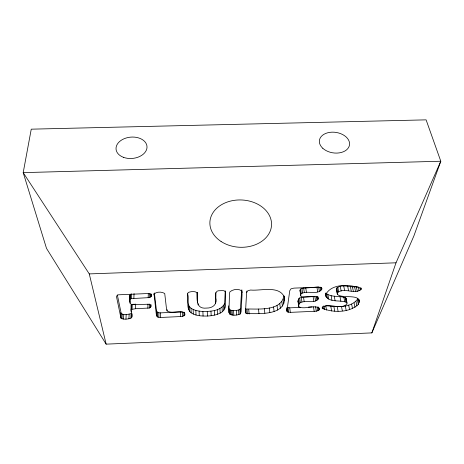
<?xml version="1.0" encoding="UTF-8"?>
<svg xmlns="http://www.w3.org/2000/svg" width="464" height="464" viewBox="0 0 464 464"><rect width="100%" height="100%" fill="white"/><g stroke="black" fill="none" stroke-linecap="round" stroke-linejoin="round"><path stroke-width="0.7" d="M153.978 293.48L156.409 315.236L157.586 317.005L160.538 317.486L182.549 316.454L184.707 315.201L184.927 314.169L184.504 312.904C179.237 310.074 172.254 314.122 167.098 310.938L167.098 309.61M160.538 317.486L160.579 312.869L182.474 311.849L182.549 316.454M158.845 317.405L158.885 312.788L156.832 311.657L156.467 310.607L154.367 292.941M157.586 317.005L157.638 312.382M246.686 291.079L245.531 311.535L245.659 312.823L246.251 313.577C258.5 313.525 286.439 316.216 284.444 296.49M156.409 315.236L156.467 310.607M156.78 316.28L156.832 311.657M150.342 307.557L150.997 306.025L150.626 305.109L148.619 304.216L134.885 304.633L132.141 304.575L130.691 304.071L130.053 303.073L129.665 300.196L130.071 299.234L131.353 298.625L149.692 297.581L151.281 296.345L151.015 294.559L150.15 293.956L147.627 293.544L118.227 294.82L116.615 296.015L116.516 296.769L121.017 318.275C123.958 319.876 127.815 319.122 130.889 318.188L131.886 317.011L131.95 315.097L130.952 310.068L131.306 309.482L135.546 308.705L149.333 308.021L150.342 307.557L150.394 304.889M150.719 297.082L150.783 293.718M150.893 306.872L151.026 304.686M151.281 296.345L151.322 294.327M151.386 295.429L151.409 294.083M215.522 296.693L215.603 292.558M215.754 302.023L215.928 293.103L216.932 291.27L218.422 290.76L223.172 290.592L224.617 291.032L225.371 291.914L225.591 293.329C224.837 299.86 227.94 309.645 220.197 313.084C216.27 315.108 211.833 315.804 207.466 316.042C201.927 316.146 195.947 315.972 191.145 312.864C185.559 308.461 189.039 300.121 187.613 294.188L187.816 293.132L188.552 292.349C191.174 291.479 194.642 290.945 196.991 292.685C196.968 300.631 196.359 309.204 206.59 308.079C212.872 308.229 217.761 304.14 215.511 297.378M149.333 308.021L149.414 304.019M149.692 297.581L149.773 293.544M147.865 308.224L147.952 304.222M148.19 297.795L148.277 293.753M225.243 290.835L224.617 303.7L224.907 308.305M241.889 289.925L242.051 294.773L241.112 311.269L240.166 313.995C237.075 315.34 232.65 315.967 229.663 314.029L228.949 312.533L228.52 305.817M325.467 293.254L325.658 296.044C329.939 303.125 340.245 299.529 346.73 302.476L346.985 304.048C339.897 310.66 329.15 301.896 322.097 307.789L322.306 308.34C333.355 312.84 349.195 312.922 358.347 304.372C363.254 292.349 341.411 299.553 337.328 294.182L336.47 289.6L336.864 287.9C343.18 283.4 350.807 288.306 357.5 286.427M135.546 308.705L135.708 304.03M133.87 298.346L134.044 293.625M132.078 309.094L132.257 304.419L134.328 304.187M131.886 317.011L132.014 313.699M131.353 298.625L131.538 293.903L130.268 294.512L129.862 295.481L129.665 300.196M130.952 310.068L131.144 305.393L132.257 304.419M130.889 318.188L131.074 313.554C128.018 314.488 124.172 315.242 121.249 313.635L117.334 294.866M131.213 311.97L131.266 310.636M131.306 309.482L131.492 304.807M128.928 318.838L129.125 314.203M129.752 301.501L129.862 295.481M130.071 299.234L130.268 294.512M130.053 303.073L130.164 300.382M125.964 319.11L126.173 314.476M123.546 319.104L123.772 314.464M121.957 318.861L122.189 314.221M120.541 317.26L120.779 312.614M121.017 318.275L121.249 313.635M241.669 290.122L240.456 308.293L240.822 312.864M325.815 293.033C331.308 297.905 339.549 295.295 345.837 297.94L346.602 302.105M298.845 306.895L297.981 301.235L298.671 298.845L299.674 297.958L303.52 297.221L314.836 296.473L317.654 297.117L318.339 298.839C314.099 304.622 304.558 299.031 299.332 303.415L298.63 305.793L298.845 306.895C305.051 309.604 312.713 304.993 318.855 307.719L319.313 309.442L318.849 310.23L316.286 311.211L290.336 312.365L287.471 311.941L286.88 311.234L286.543 308.635M153.955 294.831L154.123 293.979C156.774 291.554 161.785 291.601 164.726 293.503L166.53 309.088L167.098 310.938M246.251 313.577L245.862 309.012C257.416 308.734 281.016 311.756 283.997 295.806L284.589 300.405M246.802 292.407L247.84 290.69L250.659 290.023C260.548 291.166 279.838 284.821 284.612 297.807M371.85 332.897L396.018 262.804L440.8 161.234L426.109 119.857L31.256 129.172L23.2 172.631L46.51 248.391L106.146 344.143L371.85 332.897L413.882 235.95L440.8 161.234L23.2 172.631L89.268 273.905L106.146 344.143M325.699 294.565C331.795 282.947 350.83 284.246 361.091 288.544L361.265 289.188C354.711 295.243 344.839 286.967 337.734 292.488L337.328 294.182M315.578 301.043L314.836 296.473L302.946 296.925L301.513 296.618L300.771 295.939L300.684 294.785L301.333 293.648C307.446 289.936 317.759 295.696 321.842 289.06L321.784 288.185L321.187 287.581L318.35 287.187L293.95 288.115L290.992 288.834L289.762 290.69L286.88 311.234M326.511 310.132L325.728 305.608C336.243 307.087 351.178 308.438 357.97 298.613M187.688 293.758C188.43 298.514 186.441 304.918 191.029 308.253C194.509 310.602 198.795 311.193 202.896 311.466C210.436 311.472 220.516 311.205 224.617 303.7M300.771 295.939L300.005 290.174L300.649 289.037L301.925 288.347L318.629 286.955L319.406 291.56M228.648 307.945L229.355 309.447C232.319 311.396 236.739 310.776 239.807 309.43L240.456 308.293M286.88 307.394L289.727 307.829L300.521 307.4M308.432 307.081L312.034 306.942M89.268 273.905L396.018 262.804M158.885 312.788L160.579 312.869M360.98 287.877L361.265 289.188M359.977 287.402L360.54 290.023M358.237 286.88L359.072 290.806M358.991 299.338L359.403 301.281M356.311 286.822L357.28 291.404M358.527 299.286L359.206 302.522M357.402 299.854L358.347 304.372M354.629 287.088L355.586 291.67M356.01 301.49L356.949 306.002M352.454 286.932L353.4 291.514M242.109 292.587L241.773 290.957C238.711 288.428 232.713 289.217 229.883 291.897L229.5 293.294L228.949 312.533M354.084 302.905L355.006 307.417M350.337 286.468L351.271 291.05M351.613 304.106L352.524 308.612M347.629 286.021L348.557 290.609M348.667 305.086L349.56 309.587M343.714 285.934L344.619 290.522M346.173 298.596L347.066 303.131M345.837 297.94L346.73 302.476M345.065 297.482L345.958 302.023M343.841 297.157L344.729 301.704M345.286 305.834L346.161 310.335M297.981 301.235L298.195 302.342M340.28 286.427L341.168 291.021M340.002 296.745L340.866 301.298M341.475 306.35L342.333 310.857M337.78 287.274L338.656 291.868M129.949 296.792L130.146 297.842M336.864 287.9L337.734 292.488M336.417 288.695L337.282 293.283M337.229 306.646L338.065 311.153M334.266 296.229L335.107 300.788M333.906 306.669L334.724 311.176M331.122 295.667L331.946 300.225M330.826 306.46L331.632 310.973M327.874 294.53L328.686 299.1M326.523 293.706L327.329 298.282M325.571 293.347L326.262 297.273M321.616 287.738L321.842 289.06M320.989 287.378L321.442 290.012M323.93 305.701L324.591 309.575M319.969 286.938L320.641 290.893M322.729 306.368L323.164 308.954M316.935 287.257L317.701 291.868M318.014 296.879L318.339 298.839M317.353 296.45L317.892 299.715M319.099 308.142L319.313 309.442M318.316 307L318.849 310.23M316.303 296.566L316.947 300.486M317.202 306.942L317.84 310.822M315.555 306.692L316.286 311.211M313.113 296.705L313.85 301.275M313.473 306.884L314.192 311.408M305.735 287.831L306.449 292.448M303.659 287.987L304.355 292.598M303.52 297.221L304.204 301.797M301.925 288.347L302.615 292.958M300.649 289.037L301.333 293.648M301.258 297.459L301.931 302.029M300.005 290.174L300.684 294.785M299.674 297.958L300.341 302.528M298.671 298.845L299.332 303.415M298.149 300.249L298.804 304.813M131.144 305.393L131.312 306.669M289.727 307.829L290.336 312.365M288.022 307.76L288.614 312.301M286.967 308.044L287.471 311.941M283.22 298.909L283.8 303.497M281.834 301.536L282.408 306.107M279.792 303.717L280.355 308.282M277.043 305.492L277.588 310.051M273.563 306.884L274.091 311.437M269.352 307.922L269.857 312.475M264.352 308.635L264.834 313.188M258.518 309.036L258.964 313.594M248.739 309.424L249.145 313.989M246.987 309.366L247.382 313.931M245.328 308.902L245.659 312.823M239.807 309.43L240.166 313.995M238.542 310.132L238.89 314.696M236.408 310.433L236.744 315.004M233.52 310.549L233.844 315.12M232.046 310.526L232.365 315.097M230.892 310.329L231.211 314.899M230.011 309.969L230.324 314.54M229.355 309.447L229.663 314.029M225.463 291.328L225.591 293.329M223.602 305.503L223.88 310.103M222.012 307.104L222.285 311.698M219.936 308.496L220.197 313.084M217.384 309.645L217.628 314.232M215.522 302.023L215.592 303.346M214.362 310.538L214.594 315.126M210.963 311.153L211.184 315.735M207.269 311.454L207.466 316.042M202.896 311.466L203.07 316.054M199.102 311.112L199.259 315.706M198.082 303.607L198.128 304.935M197.293 292.477L197.339 293.816M197.502 302.737L197.246 292.569M195.872 310.439L196.011 315.039M193.169 309.488L193.297 314.093M191.029 308.253L191.145 312.864M189.469 306.745L189.573 311.361M188.483 304.981L188.593 309.616M184.66 312.568L184.707 315.201M183.848 312.017L183.918 315.961M180.542 312.075L180.606 316.68M123.511 157.342A15.532 10.684 -5.3 0 0 147.013 147.245A15.532 10.684 -5.3 0 0 124.021 138.777A15.532 10.684 -5.3 0 0 123.511 157.342M322.799 148.3A15.225 10.336 8.7 0 0 348.644 147.413A15.225 10.336 8.7 0 0 331.946 132.17A15.225 10.336 8.7 0 0 322.799 148.3M221.084 241.5A30.862 23.664 2.7 0 0 271.138 228.131A30.862 23.664 2.7 0 0 229.924 201.231A30.862 23.664 2.7 0 0 221.084 241.5"/></g></svg>
